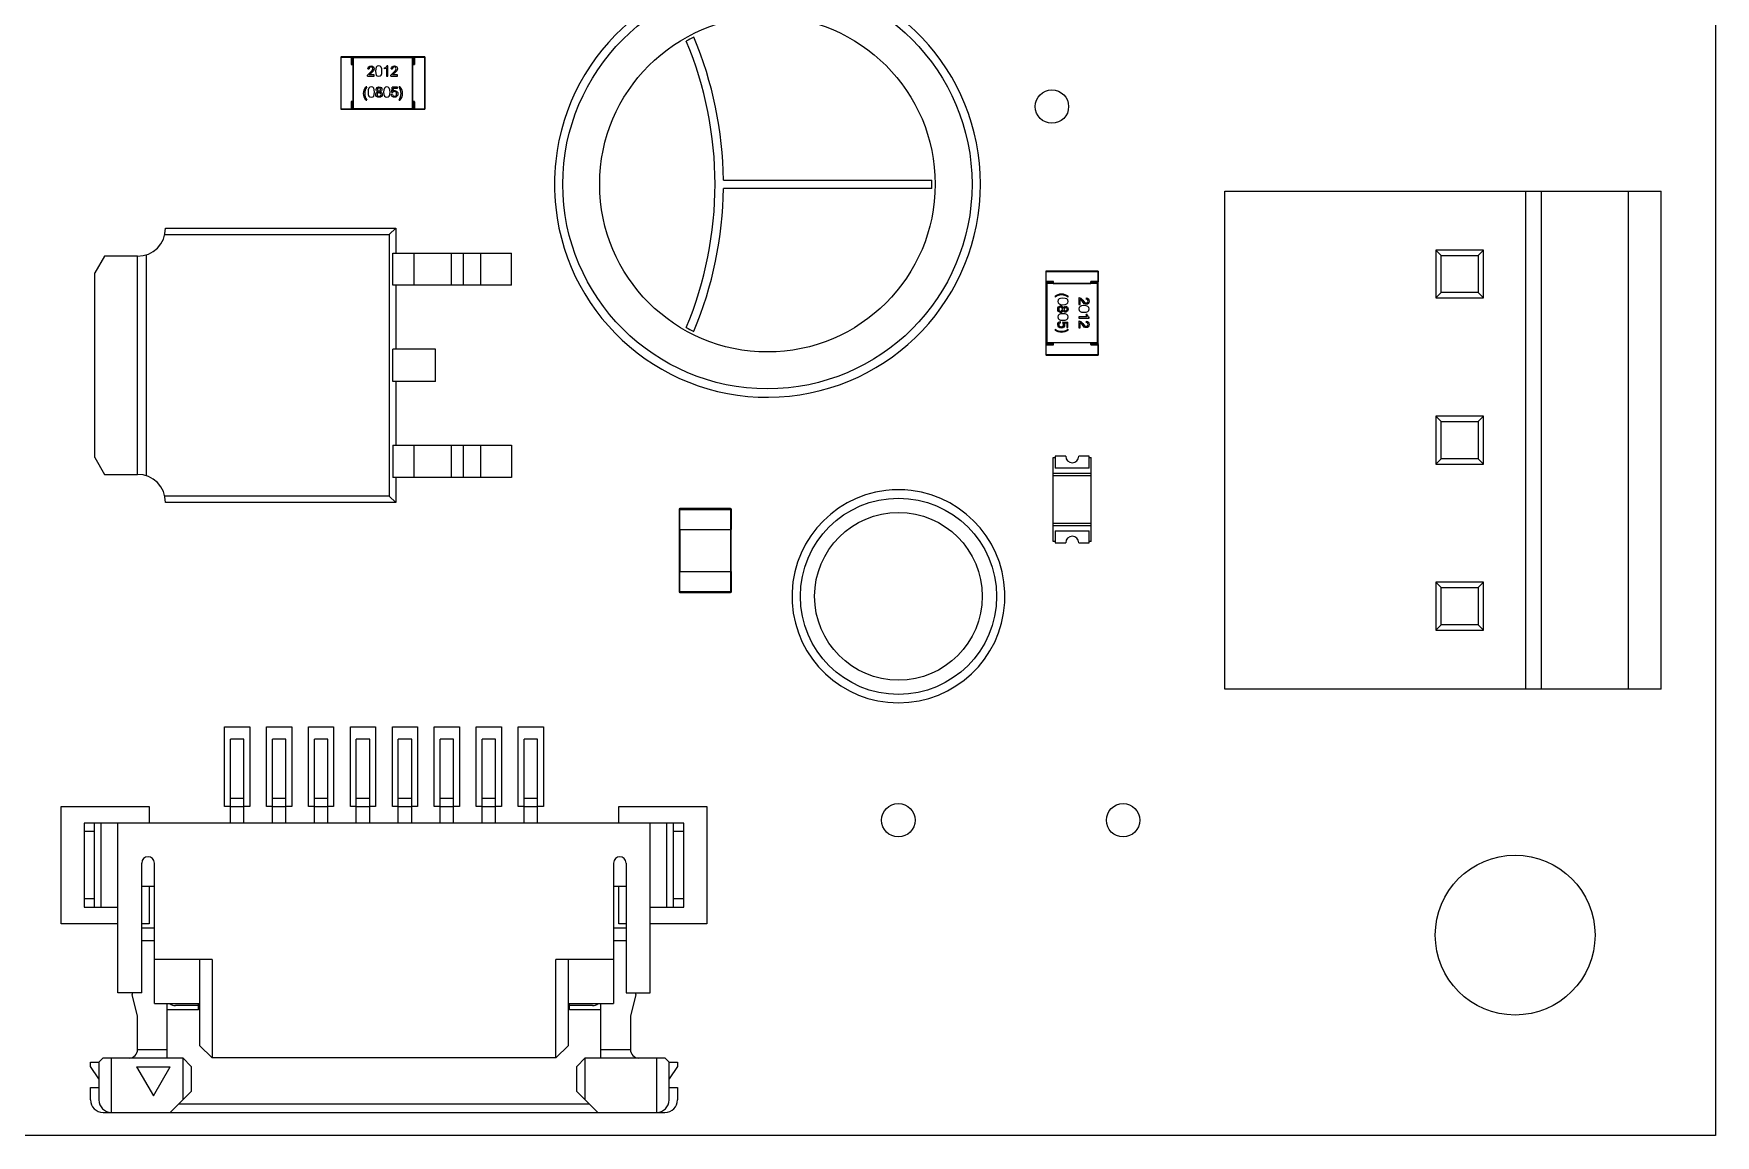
# Model space of a CAD drawing. Header units: inches. Extents: x 1.24 to 10.48, y 2 to 7.32.
# Drawn here: x 8.897 to 10.476, y 2.19 to 3.225 of the extents above; entities that cross this region are included whole.
import ezdxf

# ---------------------------------------------------------------- set-up
doc = ezdxf.new("R2010")
doc.units = ezdxf.units.IN
doc.header["$LTSCALE"] = 0.605
doc.header["$MEASUREMENT"] = 0
doc.layers.get('0').update_dxf_attribs({"linetype": 'CONTINUOUS'})

msp = doc.modelspace()

# ---------------------------------------------------------------- linework, layer by layer
at = {"color": 7, "linetype": 'Continuous'}
for p, q in [((10.4764, 7.3154), (10.4764, 2.1904)), ((9.186, 3.2028), (9.186, 3.154)), ((9.2646, 3.203), (9.1862, 3.203)), ((9.1959, 3.1961), (9.1957, 3.1959)), ((9.1968, 3.2028), (9.1959, 3.2028)), ((9.1959, 3.1961), (9.1959, 3.2028)), ((9.1975, 3.1961), (9.1959, 3.1961)), ((9.1976, 3.2022), (9.1968, 3.203)), ((9.1968, 3.203), (9.1968, 3.1961)), ((9.2531, 3.2022), (9.1976, 3.2022)), ((9.1976, 3.2022), (9.1976, 3.1546)), ((9.1976, 3.1609), (9.1976, 3.1959)), ((9.2112, 3.1917), (9.2124, 3.1917)), ((9.2134, 3.1884), (9.2154, 3.1902)), ((9.2166, 3.19), (9.2143, 3.1878)), ((9.2266, 3.1927), (9.2266, 3.1918)), ((9.2289, 3.1922), (9.2289, 3.1849)), ((9.2301, 3.1944), (9.2291, 3.1944)), ((9.2301, 3.1849), (9.2301, 3.1944)), ((9.2331, 3.1917), (9.2343, 3.1917)), ((9.2353, 3.1884), (9.2373, 3.1902)), ((9.2385, 3.19), (9.2362, 3.1878)), ((9.2531, 3.2022), (9.2539, 3.203)), ((9.2531, 3.1546), (9.2531, 3.2022)), ((9.2532, 3.1959), (9.2532, 3.1609)), ((9.2549, 3.1961), (9.2533, 3.1961)), ((9.2539, 3.1961), (9.2539, 3.203)), ((9.2549, 3.2028), (9.2539, 3.2028)), ((9.2549, 3.2028), (9.2549, 3.1961)), ((9.2549, 3.1961), (9.2551, 3.1959)), ((9.2648, 3.154), (9.2648, 3.2028)), ((9.2103, 3.1747), (9.2095, 3.1747)), ((9.2109, 3.1849), (9.2172, 3.1849)), ((9.2115, 3.1865), (9.2134, 3.1884)), ((9.2172, 3.186), (9.2126, 3.186)), ((9.2172, 3.1849), (9.2172, 3.186)), ((9.2289, 3.1849), (9.2301, 3.1849)), ((9.2328, 3.1849), (9.2391, 3.1849)), ((9.2334, 3.1865), (9.2353, 3.1884)), ((9.2336, 3.1696), (9.234, 3.1746)), ((9.239, 3.1746), (9.234, 3.1746)), ((9.2391, 3.186), (9.2345, 3.186)), ((9.239, 3.1735), (9.239, 3.1746)), ((9.2391, 3.1849), (9.2391, 3.186)), ((9.2413, 3.1747), (9.2405, 3.1747)), ((9.1959, 3.1607), (9.1957, 3.1609)), ((9.1959, 3.1607), (9.1975, 3.1607)), ((9.1959, 3.154), (9.1959, 3.1607)), ((9.1968, 3.1607), (9.1968, 3.1538)), ((9.2095, 3.1624), (9.2103, 3.1624)), ((9.2217, 3.1696), (9.2203, 3.1687)), ((9.2231, 3.1687), (9.2217, 3.1696)), ((9.2345, 3.1676), (9.2332, 3.1676)), ((9.2336, 3.1696), (9.2345, 3.1696)), ((9.235, 3.1735), (9.2348, 3.1708)), ((9.235, 3.1735), (9.239, 3.1735)), ((9.2405, 3.1624), (9.2413, 3.1624)), ((9.2533, 3.1607), (9.2549, 3.1607)), ((9.2539, 3.1538), (9.2539, 3.1607)), ((9.2549, 3.1607), (9.2551, 3.1609)), ((9.2549, 3.1607), (9.2549, 3.154)), ((9.1862, 3.1538), (9.2646, 3.1538)), ((9.1968, 3.154), (9.1959, 3.154)), ((9.1976, 3.1546), (9.1968, 3.1538)), ((9.1976, 3.1546), (9.2531, 3.1546)), ((9.2539, 3.1538), (9.2531, 3.1546)), ((9.2549, 3.154), (9.2539, 3.154)), ((9.3876, 3.1051), (9.3876, 3.1051)), ((9.5451, 3.0873), (9.7408, 3.0873)), ((9.7408, 3.0795), (9.5451, 3.0795)), ((10.0159, 3.077), (10.4254, 3.077)), ((10.0159, 2.6093), (10.0159, 3.077)), ((10.2982, 3.077), (10.2982, 2.6093)), ((10.3944, 3.077), (10.3944, 2.6093)), ((10.4254, 2.6093), (10.4254, 3.077)), ((9.3876, 3.0618), (9.3876, 3.0617)), ((9.0206, 3.0362), (9.2314, 3.0362)), ((9.0213, 3.0421), (9.2374, 3.0421)), ((9.2374, 3.0421), (9.2314, 3.0362)), ((9.2314, 3.0362), (9.2314, 2.7906)), ((9.2374, 3.0421), (9.2374, 3.0186)), ((8.964, 3.0159), (8.9549, 3.0001)), ((8.995, 3.0159), (8.964, 3.0159)), ((8.995, 2.8109), (8.995, 3.0159)), ((9.0033, 2.8096), (9.0033, 3.0172)), ((9.2346, 3.0186), (9.3462, 3.0186)), ((9.2346, 2.9885), (9.2346, 3.0186)), ((9.3462, 2.9885), (9.3462, 3.0186)), ((10.2588, 3.0215), (10.214, 3.0215)), ((10.214, 3.0215), (10.219, 3.0165)), ((10.214, 3.0215), (10.214, 2.9766)), ((10.219, 3.0165), (10.2538, 3.0165)), ((10.219, 2.9816), (10.219, 3.0165)), ((10.2538, 3.0165), (10.2588, 3.0215)), ((10.2538, 3.0165), (10.2538, 2.9816)), ((10.2588, 2.9766), (10.2588, 3.0215)), ((8.9549, 2.8267), (8.9549, 3.0001)), ((9.8478, 3.0016), (9.8478, 2.9232)), ((9.8968, 3.0018), (9.848, 3.0018)), ((9.897, 2.9232), (9.897, 3.0016)), ((9.3462, 2.9885), (9.2346, 2.9885)), ((9.2374, 2.9885), (9.2374, 2.9285)), ((9.8547, 2.991), (9.8478, 2.991)), ((9.8486, 2.9902), (9.8478, 2.991)), ((9.848, 2.9919), (9.8547, 2.9919)), ((9.848, 2.991), (9.848, 2.9919)), ((9.8962, 2.9902), (9.8486, 2.9902)), ((9.8486, 2.9902), (9.8486, 2.9347)), ((9.8547, 2.9919), (9.8549, 2.9921)), ((9.8547, 2.9919), (9.8547, 2.9903)), ((9.8549, 2.9902), (9.8899, 2.9902)), ((9.8901, 2.9919), (9.8899, 2.9921)), ((9.8901, 2.9919), (9.8968, 2.9919)), ((9.8901, 2.9903), (9.8901, 2.9919)), ((9.897, 2.991), (9.8901, 2.991)), ((9.8962, 2.9902), (9.897, 2.991)), ((9.8962, 2.9347), (9.8962, 2.9902)), ((9.8968, 2.991), (9.8968, 2.9919)), ((9.8564, 2.9783), (9.8564, 2.9775)), ((9.8687, 2.9775), (9.8687, 2.9783)), ((9.8788, 2.9769), (9.8788, 2.9706)), ((9.8788, 2.9706), (9.8799, 2.9706)), ((9.8799, 2.9706), (9.8799, 2.9752)), ((9.8805, 2.9763), (9.8824, 2.9744)), ((9.8839, 2.9712), (9.8818, 2.9735)), ((9.8824, 2.9744), (9.8842, 2.9724)), ((9.8857, 2.9766), (9.8857, 2.9754)), ((10.214, 2.9766), (10.219, 2.9816)), ((10.214, 2.9766), (10.2588, 2.9766)), ((10.2538, 2.9816), (10.219, 2.9816)), ((10.2538, 2.9816), (10.2588, 2.9766)), ((9.8616, 2.9533), (9.8616, 2.9546)), ((9.8636, 2.9661), (9.8627, 2.9675)), ((9.8627, 2.9647), (9.8636, 2.9661)), ((9.8636, 2.9542), (9.8685, 2.9538)), ((9.8636, 2.9542), (9.8636, 2.9533)), ((9.8674, 2.9528), (9.8648, 2.953)), ((9.8674, 2.9528), (9.8674, 2.9488)), ((9.8685, 2.9488), (9.8685, 2.9538)), ((9.8862, 2.9589), (9.8788, 2.9589)), ((9.8788, 2.9589), (9.8788, 2.9577)), ((9.8788, 2.9577), (9.8884, 2.9577)), ((9.8788, 2.955), (9.8788, 2.9487)), ((9.8799, 2.9487), (9.8799, 2.9533)), ((9.8805, 2.9544), (9.8824, 2.9525)), ((9.8867, 2.9612), (9.8857, 2.9612)), ((9.8857, 2.9547), (9.8857, 2.9535)), ((9.8884, 2.9577), (9.8884, 2.9587)), ((9.8564, 2.9473), (9.8564, 2.9465)), ((9.8674, 2.9488), (9.8685, 2.9488)), ((9.8687, 2.9465), (9.8687, 2.9473)), ((9.8788, 2.9487), (9.8799, 2.9487)), ((9.8839, 2.9493), (9.8818, 2.9516)), ((9.8824, 2.9525), (9.8842, 2.9505)), ((9.2747, 2.9285), (9.2346, 2.9285)), ((9.2346, 2.8983), (9.2346, 2.9285)), ((9.2747, 2.8983), (9.2747, 2.9285)), ((9.8478, 2.9339), (9.8486, 2.9347)), ((9.8478, 2.9339), (9.8547, 2.9339)), ((9.848, 2.9329), (9.848, 2.9339)), ((9.8547, 2.9329), (9.848, 2.9329)), ((9.848, 2.923), (9.8968, 2.923)), ((9.8486, 2.9347), (9.8962, 2.9347)), ((9.8547, 2.9345), (9.8547, 2.9329)), ((9.8547, 2.9329), (9.8549, 2.9327)), ((9.8899, 2.9346), (9.8549, 2.9346)), ((9.8901, 2.9329), (9.8899, 2.9327)), ((9.8901, 2.9329), (9.8901, 2.9345)), ((9.8901, 2.9339), (9.897, 2.9339)), ((9.8968, 2.9329), (9.8901, 2.9329)), ((9.8962, 2.9347), (9.897, 2.9339)), ((9.8968, 2.9329), (9.8968, 2.9339)), ((9.2747, 2.8983), (9.2346, 2.8983)), ((9.2374, 2.8983), (9.2374, 2.8383)), ((10.2588, 2.8656), (10.214, 2.8656)), ((10.219, 2.8606), (10.214, 2.8656)), ((10.214, 2.8656), (10.214, 2.8207)), ((10.219, 2.8606), (10.2538, 2.8606)), ((10.219, 2.8257), (10.219, 2.8606)), ((10.2588, 2.8656), (10.2538, 2.8606)), ((10.2538, 2.8606), (10.2538, 2.8257)), ((10.2588, 2.8207), (10.2588, 2.8656)), ((8.9549, 2.8267), (8.964, 2.8109)), ((9.2346, 2.8383), (9.3462, 2.8383)), ((9.2346, 2.8383), (9.2346, 2.8082)), ((9.3462, 2.8383), (9.3462, 2.8082)), ((9.8547, 2.8268), (9.8566, 2.8268)), ((9.8547, 2.748), (9.8547, 2.8268)), ((9.8664, 2.828), (9.8566, 2.828)), ((9.8566, 2.828), (9.8566, 2.8169)), ((9.8885, 2.828), (9.8787, 2.828)), ((9.8885, 2.8169), (9.8885, 2.828)), ((9.8885, 2.8268), (9.8904, 2.8268)), ((9.8904, 2.748), (9.8904, 2.8268)), ((8.964, 2.8109), (8.995, 2.8109)), ((9.8547, 2.812), (9.8904, 2.812)), ((9.8885, 2.8169), (9.8566, 2.8169)), ((10.219, 2.8257), (10.214, 2.8207)), ((10.214, 2.8207), (10.2588, 2.8207)), ((10.2538, 2.8257), (10.219, 2.8257)), ((10.2588, 2.8207), (10.2538, 2.8257)), ((9.3462, 2.8082), (9.2346, 2.8082)), ((9.2374, 2.8082), (9.2374, 2.7847)), ((9.6976, 2.7958), (9.6975, 2.7958)), ((9.7212, 2.7958), (9.7212, 2.7958)), ((9.8904, 2.8097), (9.8547, 2.8097)), ((9.2314, 2.7906), (9.0206, 2.7906)), ((9.2374, 2.7847), (9.0213, 2.7847)), ((9.2374, 2.7847), (9.2314, 2.7906)), ((9.5034, 2.778), (9.5034, 2.7591)), ((9.5518, 2.7788), (9.5042, 2.7788)), ((9.5526, 2.7591), (9.5526, 2.778)), ((9.8547, 2.7651), (9.8904, 2.7651)), ((9.5034, 2.7591), (9.5526, 2.7591)), ((9.5036, 2.7591), (9.5036, 2.7197)), ((9.5524, 2.7197), (9.5524, 2.7591)), ((9.8904, 2.7628), (9.8547, 2.7628)), ((9.8566, 2.748), (9.8547, 2.748)), ((9.8566, 2.7579), (9.8885, 2.7579)), ((9.8566, 2.7579), (9.8566, 2.7468)), ((9.8885, 2.7468), (9.8885, 2.7579)), ((9.8904, 2.748), (9.8885, 2.748)), ((9.8566, 2.7468), (9.8664, 2.7468)), ((9.8787, 2.7468), (9.8885, 2.7468)), ((9.5034, 2.7197), (9.5526, 2.7197)), ((9.5034, 2.7197), (9.5034, 2.7008)), ((9.5526, 2.7008), (9.5526, 2.7197)), ((9.5042, 2.7), (9.5518, 2.7)), ((10.2588, 2.7097), (10.214, 2.7097)), ((10.219, 2.7047), (10.214, 2.7097)), ((10.214, 2.7097), (10.214, 2.6648)), ((10.219, 2.7047), (10.2538, 2.7047)), ((10.219, 2.6698), (10.219, 2.7047)), ((10.2588, 2.7097), (10.2538, 2.7047)), ((10.2538, 2.7047), (10.2538, 2.6698)), ((10.2588, 2.6648), (10.2588, 2.7097)), ((10.219, 2.6698), (10.214, 2.6648)), ((10.2538, 2.6698), (10.219, 2.6698)), ((10.2588, 2.6648), (10.2538, 2.6698)), ((10.214, 2.6648), (10.2588, 2.6648)), ((10.4254, 2.6093), (10.0159, 2.6093)), ((9.0949, 2.5623), (9.0823, 2.5623)), ((9.0823, 2.4835), (9.0823, 2.5623)), ((9.0949, 2.4835), (9.0949, 2.5623)), ((9.1343, 2.5623), (9.1217, 2.5623)), ((9.1217, 2.4835), (9.1217, 2.5623)), ((9.1343, 2.4835), (9.1343, 2.5623)), ((9.1736, 2.5623), (9.161, 2.5623)), ((9.161, 2.4835), (9.161, 2.5623)), ((9.1736, 2.4835), (9.1736, 2.5623)), ((9.213, 2.5623), (9.2004, 2.5623)), ((9.2004, 2.4835), (9.2004, 2.5623)), ((9.213, 2.4835), (9.213, 2.5623)), ((9.2524, 2.5623), (9.2398, 2.5623)), ((9.2398, 2.4835), (9.2398, 2.5623)), ((9.2524, 2.4835), (9.2524, 2.5623)), ((9.2917, 2.5623), (9.2791, 2.5623)), ((9.2791, 2.4835), (9.2791, 2.5623)), ((9.2917, 2.4835), (9.2917, 2.5623)), ((9.3311, 2.5623), (9.3185, 2.5623)), ((9.3185, 2.4835), (9.3185, 2.5623)), ((9.3311, 2.4835), (9.3311, 2.5623)), ((9.3705, 2.5623), (9.3579, 2.5623)), ((9.3579, 2.4835), (9.3579, 2.5623)), ((9.3705, 2.4835), (9.3705, 2.5623)), ((9.0823, 2.5071), (9.0949, 2.5071)), ((9.0823, 2.4993), (9.0949, 2.4993)), ((9.1217, 2.5071), (9.1343, 2.5071)), ((9.1217, 2.4993), (9.1343, 2.4993)), ((9.161, 2.5071), (9.1736, 2.5071)), ((9.161, 2.4993), (9.1736, 2.4993)), ((9.2004, 2.5071), (9.213, 2.5071)), ((9.2004, 2.4993), (9.213, 2.4993)), ((9.2398, 2.5071), (9.2524, 2.5071)), ((9.2398, 2.4993), (9.2524, 2.4993)), ((9.2791, 2.5071), (9.2917, 2.5071)), ((9.2791, 2.4993), (9.2917, 2.4993)), ((9.3185, 2.5071), (9.3311, 2.5071)), ((9.3185, 2.4993), (9.3311, 2.4993)), ((9.3579, 2.5071), (9.3705, 2.5071)), ((9.3579, 2.4993), (9.3705, 2.4993)), ((9.5079, 2.4835), (8.9449, 2.4835)), ((8.9449, 2.4835), (8.9449, 2.4048)), ((8.9547, 2.4048), (8.9547, 2.4835)), ((8.9764, 2.3241), (8.9764, 2.4835)), ((9.4764, 2.3241), (9.4764, 2.4835)), ((9.498, 2.4835), (9.498, 2.4048)), ((9.5079, 2.4048), (9.5079, 2.4835)), ((8.9547, 2.4757), (8.9449, 2.4757)), ((9.5079, 2.4757), (9.498, 2.4757)), ((8.999, 2.3241), (8.999, 2.4461)), ((9.0108, 2.3142), (9.0108, 2.4461)), ((9.4419, 2.4461), (9.4419, 2.3142)), ((9.4538, 2.4461), (9.4538, 2.3241)), ((8.999, 2.4245), (9.0108, 2.4245)), ((9.4419, 2.4245), (9.4538, 2.4245)), ((8.9449, 2.4127), (8.9547, 2.4127)), ((8.9449, 2.4048), (8.9764, 2.4048)), ((9.4764, 2.4048), (9.5079, 2.4048)), ((9.498, 2.4127), (9.5079, 2.4127)), ((8.999, 2.3851), (9.0108, 2.3851)), ((9.4419, 2.3851), (9.4538, 2.3851)), ((8.999, 2.3733), (9.0108, 2.3733)), ((9.4419, 2.3733), (9.4538, 2.3733)), ((9.065, 2.3556), (9.0108, 2.3556)), ((9.0532, 2.3556), (9.0532, 2.2749)), ((9.065, 2.3556), (9.065, 2.2631)), ((9.4419, 2.3556), (9.3878, 2.3556)), ((9.3878, 2.2631), (9.3878, 2.3556)), ((9.3996, 2.2749), (9.3996, 2.3556)), ((8.999, 2.3241), (8.9764, 2.3241)), ((8.9951, 2.3024), (8.9901, 2.3226)), ((9.4538, 2.3241), (9.4764, 2.3241)), ((9.4627, 2.3226), (9.4577, 2.3024)), ((9.0108, 2.3142), (9.0532, 2.3142)), ((9.0227, 2.2631), (9.0227, 2.3142)), ((9.0522, 2.3083), (9.0227, 2.3083)), ((9.0532, 2.3123), (9.0305, 2.3123)), ((9.0522, 2.3083), (9.0522, 2.3142)), ((9.3996, 2.3142), (9.4419, 2.3142)), ((9.4223, 2.3123), (9.3996, 2.3123)), ((9.4006, 2.3083), (9.4006, 2.3142)), ((9.4301, 2.3083), (9.4006, 2.3083)), ((9.4301, 2.2631), (9.4301, 2.3142)), ((8.9951, 2.2709), (8.9951, 2.3024)), ((9.4577, 2.3024), (9.4577, 2.2709)), ((9.0532, 2.2749), (9.065, 2.2631)), ((9.3996, 2.2749), (9.3878, 2.2631)), ((8.9508, 2.2591), (8.9587, 2.2591)), ((8.9508, 2.2552), (8.9508, 2.2591)), ((8.9626, 2.2631), (8.9587, 2.2591)), ((8.9587, 2.2591), (8.9587, 2.2237)), ((8.9626, 2.2631), (9.0374, 2.2631)), ((9.0453, 2.2552), (9.0374, 2.2631)), ((9.0374, 2.2631), (9.0374, 2.2237)), ((9.3878, 2.2631), (9.065, 2.2631)), ((9.4154, 2.2631), (9.4075, 2.2552)), ((9.4154, 2.2631), (9.4902, 2.2631)), ((9.4154, 2.2237), (9.4154, 2.2631)), ((9.4941, 2.2591), (9.4902, 2.2631)), ((9.4941, 2.2591), (9.502, 2.2591)), ((9.4941, 2.2237), (9.4941, 2.2591)), ((9.502, 2.2591), (9.502, 2.2552)), ((8.9587, 2.2434), (8.9508, 2.2552)), ((8.9941, 2.2549), (9.0256, 2.2549)), ((8.9941, 2.2549), (9.0099, 2.2276)), ((9.0099, 2.2276), (9.0256, 2.2549)), ((9.0453, 2.2552), (9.0453, 2.2316)), ((9.4075, 2.2316), (9.4075, 2.2552)), ((9.502, 2.2552), (9.4941, 2.2434)), ((8.9508, 2.2355), (8.9587, 2.2355)), ((8.9508, 2.2237), (8.9508, 2.2355)), ((9.0453, 2.2316), (9.0256, 2.2119)), ((9.4272, 2.2119), (9.4075, 2.2316)), ((9.4941, 2.2355), (9.502, 2.2355)), ((9.502, 2.2355), (9.502, 2.2237)), ((8.9626, 2.2119), (9.4902, 2.2119)), ((10.4764, 2.1904), (7.9764, 2.1904))]:
    msp.add_line(p, q, dxfattribs=at)
at = {"color": 9, "linetype": 'Continuous'}
for p, q in [((9.186, 3.2028), (9.1959, 3.2028)), ((9.1862, 3.1538), (9.1862, 3.203)), ((9.1957, 3.203), (9.1957, 3.1959)), ((9.1957, 3.1959), (9.1976, 3.1959)), ((9.2532, 3.1959), (9.2551, 3.1959)), ((9.2549, 3.2028), (9.2648, 3.2028)), ((9.2551, 3.1959), (9.2551, 3.203)), ((9.2646, 3.203), (9.2646, 3.1538)), ((9.1976, 3.1609), (9.1957, 3.1609)), ((9.1957, 3.1609), (9.1957, 3.1538)), ((9.2551, 3.1609), (9.2532, 3.1609)), ((9.2551, 3.1538), (9.2551, 3.1609)), ((9.1959, 3.154), (9.186, 3.154)), ((9.2648, 3.154), (9.2549, 3.154)), ((10.3133, 2.6093), (10.3133, 3.077)), ((9.2543, 3.0186), (9.2543, 2.9885)), ((9.2898, 2.9885), (9.2898, 3.0186)), ((9.301, 2.9885), (9.301, 3.0186)), ((9.3169, 3.0186), (9.3169, 2.9885)), ((9.8478, 3.0016), (9.897, 3.0016)), ((9.848, 2.9919), (9.848, 3.0018)), ((9.8968, 3.0018), (9.8968, 2.9919)), ((9.8549, 2.9921), (9.8478, 2.9921)), ((9.8549, 2.9902), (9.8549, 2.9921)), ((9.897, 2.9921), (9.8899, 2.9921)), ((9.8899, 2.9921), (9.8899, 2.9902)), ((9.8478, 2.9327), (9.8549, 2.9327)), ((9.897, 2.9232), (9.8478, 2.9232)), ((9.848, 2.923), (9.848, 2.9329)), ((9.8549, 2.9327), (9.8549, 2.9346)), ((9.8899, 2.9346), (9.8899, 2.9327)), ((9.8899, 2.9327), (9.897, 2.9327)), ((9.8968, 2.9329), (9.8968, 2.923)), ((9.2543, 2.8383), (9.2543, 2.8082)), ((9.2898, 2.8082), (9.2898, 2.8383)), ((9.301, 2.8082), (9.301, 2.8383)), ((9.3169, 2.8383), (9.3169, 2.8082)), ((9.5034, 2.778), (9.5526, 2.778)), ((9.5042, 2.7591), (9.5042, 2.7788)), ((9.5518, 2.7788), (9.5518, 2.7591)), ((9.5044, 2.7197), (9.5044, 2.7591)), ((9.5516, 2.7591), (9.5516, 2.7197)), ((9.5042, 2.7), (9.5042, 2.7197)), ((9.5518, 2.7197), (9.5518, 2.7)), ((9.5526, 2.7008), (9.5034, 2.7008)), ((8.9606, 2.4835), (8.9606, 2.4048)), ((9.4921, 2.4048), (9.4921, 2.4835)), ((8.9705, 2.2119), (8.9705, 2.2631)), ((8.9951, 2.2709), (9.0227, 2.2709)), ((9.4301, 2.2709), (9.4577, 2.2709)), ((9.4823, 2.2631), (9.4823, 2.2119)), ((9.4193, 2.2197), (9.0335, 2.2197))]:
    msp.add_line(p, q, dxfattribs=at)
at = {"color": 40, "linetype": 'Continuous'}
for p, q in [((9.0768, 2.5741), (9.1004, 2.5741)), ((9.0768, 2.4993), (9.0768, 2.5741)), ((9.1004, 2.5741), (9.1004, 2.4993)), ((9.1162, 2.5741), (9.1398, 2.5741)), ((9.1162, 2.4993), (9.1162, 2.5741)), ((9.1398, 2.5741), (9.1398, 2.4993)), ((9.1555, 2.5741), (9.1791, 2.5741)), ((9.1555, 2.4993), (9.1555, 2.5741)), ((9.1791, 2.5741), (9.1791, 2.4993)), ((9.1949, 2.5741), (9.2185, 2.5741)), ((9.1949, 2.4993), (9.1949, 2.5741)), ((9.2185, 2.5741), (9.2185, 2.4993)), ((9.2343, 2.5741), (9.2579, 2.5741)), ((9.2343, 2.4993), (9.2343, 2.5741)), ((9.2579, 2.5741), (9.2579, 2.4993)), ((9.2736, 2.5741), (9.2973, 2.5741)), ((9.2736, 2.4993), (9.2736, 2.5741)), ((9.2973, 2.5741), (9.2973, 2.4993)), ((9.313, 2.5741), (9.3366, 2.5741)), ((9.313, 2.4993), (9.313, 2.5741)), ((9.3366, 2.5741), (9.3366, 2.4993)), ((9.3524, 2.5741), (9.376, 2.5741)), ((9.3524, 2.4993), (9.3524, 2.5741)), ((9.376, 2.5741), (9.376, 2.4993)), ((8.9232, 2.4993), (9.0059, 2.4993)), ((8.9232, 2.389), (8.9232, 2.4993)), ((9.0059, 2.4993), (9.0059, 2.4835)), ((9.0823, 2.4993), (9.0768, 2.4993)), ((9.1004, 2.4993), (9.0949, 2.4993)), ((9.1217, 2.4993), (9.1162, 2.4993)), ((9.1398, 2.4993), (9.1343, 2.4993)), ((9.161, 2.4993), (9.1555, 2.4993)), ((9.1791, 2.4993), (9.1736, 2.4993)), ((9.2004, 2.4993), (9.1949, 2.4993)), ((9.2185, 2.4993), (9.213, 2.4993)), ((9.2398, 2.4993), (9.2343, 2.4993)), ((9.2579, 2.4993), (9.2524, 2.4993)), ((9.2791, 2.4993), (9.2736, 2.4993)), ((9.2973, 2.4993), (9.2917, 2.4993)), ((9.3185, 2.4993), (9.313, 2.4993)), ((9.3366, 2.4993), (9.3311, 2.4993)), ((9.3579, 2.4993), (9.3524, 2.4993)), ((9.376, 2.4993), (9.3705, 2.4993)), ((9.4469, 2.4993), (9.5295, 2.4993)), ((9.4469, 2.4835), (9.4469, 2.4993)), ((9.5295, 2.4993), (9.5295, 2.389)), ((9.0059, 2.4245), (9.0059, 2.389)), ((9.4469, 2.389), (9.4469, 2.4245)), ((8.9764, 2.389), (8.9232, 2.389)), ((9.0059, 2.389), (8.999, 2.389)), ((9.4538, 2.389), (9.4469, 2.389)), ((9.5295, 2.389), (9.4764, 2.389))]:
    msp.add_line(p, q, dxfattribs=at)
at = {"color": 9, "linetype": 'Continuous'}
for centre, radius in [((9.5864, 3.0834), 0.1921), ((9.7094, 2.6965), 0.0921)]:
    msp.add_circle(centre, radius, dxfattribs=at)
at = {"color": 7, "linetype": 'Continuous'}
for centre, radius in [((9.5864, 3.0834), 0.1575), ((9.8535, 3.1563), 0.0157), ((9.7094, 2.6965), 0.0787), ((9.7093, 2.4863), 0.0157), ((9.9203, 2.4863), 0.0157), ((10.2884, 2.3784), 0.075)]:
    msp.add_circle(centre, radius, dxfattribs=at)
for centre, radius, start, end in [((9.5864, 3.0834), 0.2, 186.2337, 173.7663), ((9.5864, 3.0834), 0.1545, 116.6112, 119.545), ((9.1892, 3.0834), 0.3559, 0.6339, 22.833), ((9.1892, 3.0834), 0.348, 337.2861, 22.714), ((9.1862, 3.2028), 0.000197, 90, 180), ((9.1957, 3.2028), 0.000197, 0, 90), ((9.2551, 3.2028), 0.000197, 90, 180), ((9.2646, 3.2028), 0.000197, 0, 90), ((9.1862, 3.154), 0.000197, 180, 270), ((9.1957, 3.154), 0.000197, 270, 0), ((9.2551, 3.154), 0.000197, 180, 270), ((9.2646, 3.154), 0.000197, 270, 0), ((9.5864, 3.0834), 0.2, 173.7845, 186.2155), ((9.1892, 3.0834), 0.3559, 337.167, 359.3661), ((9.5864, 3.0834), 0.1545, 358.5394, 1.4606), ((8.995, 3.0421), 0.0263, 270, 360), ((9.848, 3.0016), 0.000197, 90, 180), ((9.8968, 3.0016), 0.000197, 0, 90), ((9.848, 2.9921), 0.000197, 180, 270), ((9.8968, 2.9921), 0.000197, 270, 0), ((9.5864, 3.0834), 0.1545, 240.455, 243.3888), ((9.848, 2.9327), 0.000197, 90, 180), ((9.848, 2.9232), 0.000197, 180, 270), ((9.8968, 2.9327), 0.000197, 0, 90), ((9.8968, 2.9232), 0.000197, 270, 0), ((9.8726, 2.828), 0.00615, 180, 360), ((8.995, 2.7847), 0.0263, 360, 90), ((9.7094, 2.6965), 0.1, 96.8044, 83.1956), ((9.7094, 2.6965), 0.1, 83.2169, 96.7831), ((9.5042, 2.778), 0.000787, 90, 180), ((9.5518, 2.778), 0.000787, 0, 90), ((9.8726, 2.7468), 0.00615, 0, 180), ((9.5042, 2.7008), 0.000787, 180, 270), ((9.5518, 2.7008), 0.000787, 270, 0), ((9.0049, 2.4461), 0.00591, 0, 180), ((9.4478, 2.4461), 0.00591, 0, 180), ((8.9977, 2.3245), 0.00787, 183.2298, 194), ((9.4551, 2.3245), 0.00787, 346, 356.7702), ((9.0305, 2.3201), 0.00787, 228.5928, 270), ((9.4223, 2.3201), 0.00787, 270, 311.4074), ((8.9872, 2.2709), 0.00787, 270, 0), ((9.4656, 2.2709), 0.00787, 180, 270), ((8.9626, 2.2237), 0.0118, 180, 270), ((8.9705, 2.2237), 0.0118, 180, 270), ((9.4823, 2.2237), 0.0118, 270, 0), ((9.4902, 2.2237), 0.0118, 270, 0)]:
    msp.add_arc(centre, radius, start, end, dxfattribs=at)
for centre, major_axis, start_param, end_param in [((9.1975, 3.1959), (0, 0.000197), -1.570796, 0), ((9.2533, 3.1959), (0, 0.000197), 0, 1.570796), ((9.1975, 3.1609), (0, 0.000197), -3.141592, -1.570796), ((9.2533, 3.1609), (0, 0.000197), 1.570796, 3.141592), ((9.8549, 2.9903), (0.000197, 0), -3.141593, -1.570796), ((9.8899, 2.9903), (0.000197, 0), -1.570796, 0), ((9.8549, 2.9345), (0.000197, 0), 1.570796, 3.141593), ((9.8899, 2.9345), (0.000197, 0), 0, 1.570796)]:
    msp.add_ellipse(centre, major_axis=major_axis, ratio=0.769231, start_param=start_param, end_param=end_param, dxfattribs=at)
for points in [[(9.2112, 3.1917), (9.2112, 3.1925), (9.2115, 3.1932), (9.2121, 3.1937)], [(9.2121, 3.1937), (9.2126, 3.1942), (9.2133, 3.1944), (9.2142, 3.1944)], [(9.213, 3.193), (9.2126, 3.1927), (9.2125, 3.1923), (9.2124, 3.1917)], [(9.2142, 3.1935), (9.2137, 3.1935), (9.2133, 3.1933), (9.213, 3.193)], [(9.2142, 3.1944), (9.2151, 3.1944), (9.2159, 3.1942), (9.2164, 3.1937)], [(9.2154, 3.193), (9.2151, 3.1933), (9.2147, 3.1935), (9.2142, 3.1935)], [(9.2159, 3.1918), (9.2159, 3.1923), (9.2157, 3.1927), (9.2154, 3.193)], [(9.2154, 3.1902), (9.2157, 3.1907), (9.2159, 3.1912), (9.2159, 3.1918)], [(9.2164, 3.1937), (9.2169, 3.1932), (9.2171, 3.1925), (9.2171, 3.1918)], [(9.2171, 3.1918), (9.2171, 3.1911), (9.217, 3.1905), (9.2166, 3.19)], [(9.2215, 3.1944), (9.2194, 3.1944), (9.2184, 3.1928), (9.2184, 3.1895)], [(9.2184, 3.1895), (9.2184, 3.1863), (9.2194, 3.1847), (9.2215, 3.1847)], [(9.2245, 3.1895), (9.2245, 3.1928), (9.2235, 3.1944), (9.2215, 3.1944)], [(9.2215, 3.1847), (9.2235, 3.1847), (9.2245, 3.1863), (9.2245, 3.1895)], [(9.2266, 3.1927), (9.2281, 3.1927), (9.2289, 3.1933), (9.2291, 3.1944)], [(9.2289, 3.1922), (9.2284, 3.1919), (9.2276, 3.1918), (9.2266, 3.1918)], [(9.2331, 3.1917), (9.2331, 3.1925), (9.2334, 3.1932), (9.234, 3.1937)], [(9.234, 3.1937), (9.2345, 3.1942), (9.2352, 3.1944), (9.2361, 3.1944)], [(9.2349, 3.193), (9.2345, 3.1927), (9.2344, 3.1923), (9.2343, 3.1917)], [(9.2361, 3.1935), (9.2356, 3.1935), (9.2352, 3.1933), (9.2349, 3.193)], [(9.2361, 3.1944), (9.237, 3.1944), (9.2378, 3.1942), (9.2383, 3.1937)], [(9.2373, 3.193), (9.237, 3.1933), (9.2366, 3.1935), (9.2361, 3.1935)], [(9.2378, 3.1918), (9.2378, 3.1923), (9.2376, 3.1927), (9.2373, 3.193)], [(9.2373, 3.1902), (9.2376, 3.1907), (9.2378, 3.1912), (9.2378, 3.1918)], [(9.2383, 3.1937), (9.2388, 3.1932), (9.239, 3.1925), (9.239, 3.1918)], [(9.239, 3.1918), (9.239, 3.1911), (9.2389, 3.1905), (9.2385, 3.19)], [(9.2072, 3.1686), (9.2072, 3.1707), (9.208, 3.1728), (9.2095, 3.1747)], [(9.2103, 3.1747), (9.209, 3.1727), (9.2084, 3.1706), (9.2084, 3.1686)], [(9.2109, 3.1849), (9.2109, 3.1854), (9.2111, 3.186), (9.2115, 3.1865)], [(9.2144, 3.1747), (9.2124, 3.1747), (9.2114, 3.1731), (9.2114, 3.1699)], [(9.2143, 3.1878), (9.2132, 3.1868), (9.2126, 3.1862), (9.2126, 3.186)], [(9.2175, 3.1699), (9.2175, 3.1731), (9.2165, 3.1747), (9.2144, 3.1747)], [(9.219, 3.1724), (9.219, 3.1731), (9.2193, 3.1736), (9.2198, 3.1741)], [(9.2198, 3.1741), (9.2203, 3.1745), (9.2209, 3.1747), (9.2217, 3.1747)], [(9.2217, 3.1738), (9.2213, 3.1738), (9.2209, 3.1737), (9.2206, 3.1734)], [(9.2217, 3.1747), (9.2226, 3.1747), (9.2232, 3.1745), (9.2237, 3.1741)], [(9.2228, 3.1734), (9.2226, 3.1737), (9.2222, 3.1738), (9.2217, 3.1738)], [(9.2237, 3.1741), (9.2242, 3.1736), (9.2245, 3.1731), (9.2245, 3.1724)], [(9.229, 3.1747), (9.227, 3.1747), (9.226, 3.1731), (9.226, 3.1699)], [(9.2321, 3.1699), (9.2321, 3.1731), (9.2311, 3.1747), (9.229, 3.1747)], [(9.2328, 3.1849), (9.2328, 3.1854), (9.233, 3.186), (9.2334, 3.1865)], [(9.2362, 3.1878), (9.2351, 3.1868), (9.2345, 3.1862), (9.2345, 3.186)], [(9.2424, 3.1686), (9.2424, 3.1706), (9.2417, 3.1727), (9.2405, 3.1747)], [(9.2413, 3.1747), (9.2428, 3.1728), (9.2436, 3.1707), (9.2436, 3.1686)], [(9.2095, 3.1624), (9.208, 3.1644), (9.2072, 3.1664), (9.2072, 3.1686)], [(9.2084, 3.1686), (9.2084, 3.1665), (9.209, 3.1645), (9.2103, 3.1624)], [(9.2114, 3.1699), (9.2114, 3.1666), (9.2124, 3.165), (9.2144, 3.165)], [(9.2144, 3.165), (9.2165, 3.165), (9.2175, 3.1666), (9.2175, 3.1699)], [(9.2186, 3.1677), (9.2186, 3.1687), (9.2193, 3.1695), (9.2206, 3.1701)], [(9.2195, 3.1657), (9.2189, 3.1662), (9.2186, 3.1669), (9.2186, 3.1677)], [(9.2206, 3.1701), (9.2195, 3.1707), (9.219, 3.1715), (9.219, 3.1724)], [(9.2217, 3.165), (9.2208, 3.165), (9.2201, 3.1653), (9.2195, 3.1657)], [(9.2203, 3.1687), (9.22, 3.1684), (9.2199, 3.1681), (9.2199, 3.1677)], [(9.2199, 3.1677), (9.2199, 3.1671), (9.2201, 3.1667), (9.2204, 3.1664)], [(9.2206, 3.1734), (9.2204, 3.1732), (9.2203, 3.1728), (9.2203, 3.1724)], [(9.2203, 3.1724), (9.2203, 3.1716), (9.2207, 3.171), (9.2217, 3.1706)], [(9.2204, 3.1664), (9.2207, 3.1661), (9.2212, 3.166), (9.2217, 3.166)], [(9.2217, 3.1706), (9.2227, 3.171), (9.2232, 3.1716), (9.2232, 3.1724)], [(9.2217, 3.166), (9.2223, 3.166), (9.2227, 3.1661), (9.2231, 3.1664)], [(9.224, 3.1657), (9.2234, 3.1653), (9.2227, 3.165), (9.2217, 3.165)], [(9.2232, 3.1724), (9.2232, 3.1728), (9.2231, 3.1732), (9.2228, 3.1734)], [(9.2245, 3.1724), (9.2245, 3.1715), (9.2239, 3.1707), (9.2229, 3.1701)], [(9.2229, 3.1701), (9.2242, 3.1695), (9.2248, 3.1687), (9.2248, 3.1677)], [(9.2236, 3.1677), (9.2236, 3.1681), (9.2234, 3.1684), (9.2231, 3.1687)], [(9.2231, 3.1664), (9.2234, 3.1667), (9.2236, 3.1671), (9.2236, 3.1677)], [(9.2248, 3.1677), (9.2248, 3.1669), (9.2246, 3.1662), (9.224, 3.1657)], [(9.226, 3.1699), (9.226, 3.1666), (9.227, 3.165), (9.229, 3.165)], [(9.229, 3.165), (9.2311, 3.165), (9.2321, 3.1666), (9.2321, 3.1699)], [(9.2342, 3.1657), (9.2337, 3.1661), (9.2333, 3.1668), (9.2332, 3.1676)], [(9.2363, 3.165), (9.2355, 3.165), (9.2348, 3.1652), (9.2342, 3.1657)], [(9.2362, 3.1704), (9.2356, 3.1704), (9.235, 3.1701), (9.2345, 3.1696)], [(9.2345, 3.1676), (9.2346, 3.1671), (9.2348, 3.1666), (9.2351, 3.1664)], [(9.2348, 3.1708), (9.2353, 3.1712), (9.2358, 3.1714), (9.2365, 3.1714)], [(9.2351, 3.1664), (9.2354, 3.1661), (9.2358, 3.166), (9.2363, 3.166)], [(9.2377, 3.1698), (9.2373, 3.1702), (9.2368, 3.1704), (9.2362, 3.1704)], [(9.2363, 3.166), (9.2368, 3.166), (9.2373, 3.1662), (9.2377, 3.1666)], [(9.2386, 3.166), (9.238, 3.1653), (9.2372, 3.165), (9.2363, 3.165)], [(9.2365, 3.1714), (9.2373, 3.1714), (9.238, 3.1711), (9.2386, 3.1706)], [(9.2382, 3.1683), (9.2382, 3.1689), (9.238, 3.1694), (9.2377, 3.1698)], [(9.2377, 3.1666), (9.238, 3.1671), (9.2382, 3.1676), (9.2382, 3.1683)], [(9.2386, 3.1706), (9.2392, 3.17), (9.2395, 3.1693), (9.2395, 3.1684)], [(9.2395, 3.1684), (9.2395, 3.1674), (9.2392, 3.1666), (9.2386, 3.166)], [(9.2405, 3.1624), (9.2417, 3.1645), (9.2424, 3.1665), (9.2424, 3.1686)], [(9.2436, 3.1686), (9.2436, 3.1664), (9.2428, 3.1644), (9.2413, 3.1624)], [(9.8564, 2.9783), (9.8584, 2.9798), (9.8604, 2.9806), (9.8625, 2.9806)], [(9.8625, 2.9794), (9.8605, 2.9794), (9.8584, 2.9788), (9.8564, 2.9775)], [(9.8638, 2.9764), (9.8606, 2.9764), (9.859, 2.9754), (9.859, 2.9734)], [(9.859, 2.9734), (9.859, 2.9713), (9.8606, 2.9703), (9.8638, 2.9703)], [(9.8597, 2.9683), (9.8602, 2.9689), (9.8608, 2.9692), (9.8616, 2.9692)], [(9.8616, 2.9692), (9.8627, 2.9692), (9.8635, 2.9685), (9.8641, 2.9672)], [(9.8625, 2.9806), (9.8647, 2.9806), (9.8667, 2.9798), (9.8687, 2.9783)], [(9.8687, 2.9775), (9.8667, 2.9788), (9.8646, 2.9794), (9.8625, 2.9794)], [(9.8687, 2.9734), (9.8687, 2.9754), (9.8671, 2.9764), (9.8638, 2.9764)], [(9.8638, 2.9703), (9.8671, 2.9703), (9.8687, 2.9713), (9.8687, 2.9734)], [(9.8641, 2.9672), (9.8647, 2.9683), (9.8655, 2.9688), (9.8664, 2.9688)], [(9.8664, 2.9688), (9.8671, 2.9688), (9.8676, 2.9685), (9.868, 2.968)], [(9.8835, 2.9694), (9.8803, 2.9694), (9.8787, 2.9683), (9.8787, 2.9663)], [(9.8788, 2.9769), (9.8794, 2.9769), (9.88, 2.9767), (9.8805, 2.9763)], [(9.8818, 2.9735), (9.8808, 2.9746), (9.8802, 2.9751), (9.8799, 2.9752)], [(9.8884, 2.9663), (9.8884, 2.9683), (9.8868, 2.9694), (9.8835, 2.9694)], [(9.8857, 2.9707), (9.8851, 2.9707), (9.8845, 2.9708), (9.8839, 2.9712)], [(9.8842, 2.9724), (9.8847, 2.9721), (9.8852, 2.9719), (9.8858, 2.9719)], [(9.8857, 2.9766), (9.8865, 2.9766), (9.8872, 2.9763), (9.8876, 2.9757)], [(9.887, 2.9748), (9.8867, 2.9752), (9.8863, 2.9753), (9.8857, 2.9754)], [(9.8876, 2.9714), (9.8871, 2.9709), (9.8865, 2.9707), (9.8857, 2.9707)], [(9.8858, 2.9719), (9.8863, 2.9719), (9.8867, 2.972), (9.887, 2.9723)], [(9.8874, 2.9736), (9.8874, 2.9741), (9.8873, 2.9745), (9.887, 2.9748)], [(9.887, 2.9723), (9.8873, 2.9726), (9.8874, 2.9731), (9.8874, 2.9736)], [(9.8876, 2.9757), (9.8881, 2.9752), (9.8884, 2.9745), (9.8884, 2.9736)], [(9.8884, 2.9736), (9.8884, 2.9727), (9.8881, 2.9719), (9.8876, 2.9714)], [(9.859, 2.9661), (9.859, 2.967), (9.8592, 2.9677), (9.8597, 2.9683)], [(9.8597, 2.9638), (9.8592, 2.9644), (9.859, 2.9651), (9.859, 2.9661)], [(9.8638, 2.9618), (9.8606, 2.9618), (9.859, 2.9608), (9.859, 2.9588)], [(9.859, 2.9588), (9.859, 2.9567), (9.8606, 2.9557), (9.8638, 2.9557)], [(9.859, 2.9515), (9.859, 2.9523), (9.8592, 2.953), (9.8596, 2.9536)], [(9.8596, 2.9536), (9.8601, 2.9541), (9.8607, 2.9545), (9.8616, 2.9546)], [(9.8616, 2.963), (9.8608, 2.963), (9.8602, 2.9632), (9.8597, 2.9638)], [(9.8604, 2.9674), (9.8601, 2.9671), (9.8599, 2.9666), (9.8599, 2.9661)], [(9.8599, 2.9661), (9.8599, 2.9655), (9.8601, 2.9651), (9.8604, 2.9647)], [(9.8603, 2.9527), (9.8601, 2.9524), (9.8599, 2.952), (9.8599, 2.9515)], [(9.8616, 2.9533), (9.861, 2.9532), (9.8606, 2.953), (9.8603, 2.9527)], [(9.8616, 2.9679), (9.8611, 2.9679), (9.8607, 2.9677), (9.8604, 2.9674)], [(9.8604, 2.9647), (9.8607, 2.9644), (9.8611, 2.9642), (9.8616, 2.9642)], [(9.8627, 2.9675), (9.8624, 2.9678), (9.862, 2.9679), (9.8616, 2.9679)], [(9.8641, 2.9649), (9.8635, 2.9636), (9.8627, 2.963), (9.8616, 2.963)], [(9.8616, 2.9642), (9.862, 2.9642), (9.8624, 2.9644), (9.8627, 2.9647)], [(9.8644, 2.9516), (9.8644, 2.9522), (9.8641, 2.9528), (9.8636, 2.9533)], [(9.8687, 2.9588), (9.8687, 2.9608), (9.8671, 2.9618), (9.8638, 2.9618)], [(9.8638, 2.9557), (9.8671, 2.9557), (9.8687, 2.9567), (9.8687, 2.9588)], [(9.8664, 2.9633), (9.8655, 2.9633), (9.8647, 2.9639), (9.8641, 2.9649)], [(9.8664, 2.9675), (9.8656, 2.9675), (9.865, 2.967), (9.8646, 2.9661)], [(9.8646, 2.9661), (9.865, 2.9651), (9.8656, 2.9646), (9.8664, 2.9646)], [(9.8648, 2.953), (9.8652, 2.9525), (9.8654, 2.9519), (9.8654, 2.9512)], [(9.8674, 2.9671), (9.8671, 2.9674), (9.8668, 2.9675), (9.8664, 2.9675)], [(9.8664, 2.9646), (9.8668, 2.9646), (9.8671, 2.9647), (9.8674, 2.965)], [(9.868, 2.9641), (9.8676, 2.9636), (9.8671, 2.9633), (9.8664, 2.9633)], [(9.8678, 2.9661), (9.8678, 2.9665), (9.8676, 2.9669), (9.8674, 2.9671)], [(9.8674, 2.965), (9.8676, 2.9652), (9.8678, 2.9656), (9.8678, 2.9661)], [(9.868, 2.968), (9.8685, 2.9675), (9.8687, 2.9669), (9.8687, 2.9661)], [(9.8687, 2.9661), (9.8687, 2.9652), (9.8685, 2.9646), (9.868, 2.9641)], [(9.8787, 2.9663), (9.8787, 2.9643), (9.8803, 2.9632), (9.8835, 2.9632)], [(9.8788, 2.955), (9.8794, 2.955), (9.88, 2.9548), (9.8805, 2.9544)], [(9.8818, 2.9516), (9.8808, 2.9527), (9.8802, 2.9532), (9.8799, 2.9533)], [(9.8835, 2.9632), (9.8868, 2.9632), (9.8884, 2.9643), (9.8884, 2.9663)], [(9.8862, 2.9589), (9.8859, 2.9594), (9.8857, 2.9602), (9.8857, 2.9612)], [(9.8857, 2.9547), (9.8865, 2.9547), (9.8872, 2.9544), (9.8876, 2.9538)], [(9.887, 2.9529), (9.8867, 2.9532), (9.8863, 2.9534), (9.8857, 2.9535)], [(9.8867, 2.9612), (9.8867, 2.9597), (9.8873, 2.9589), (9.8884, 2.9587)], [(9.8874, 2.9517), (9.8874, 2.9522), (9.8873, 2.9526), (9.887, 2.9529)], [(9.8876, 2.9538), (9.8881, 2.9533), (9.8884, 2.9526), (9.8884, 2.9517)], [(9.8564, 2.9473), (9.8584, 2.9461), (9.8605, 2.9454), (9.8625, 2.9454)], [(9.8625, 2.9442), (9.8604, 2.9442), (9.8584, 2.945), (9.8564, 2.9465)], [(9.8599, 2.9492), (9.8593, 2.9498), (9.859, 2.9506), (9.859, 2.9515)], [(9.8599, 2.9515), (9.8599, 2.951), (9.8602, 2.9505), (9.8606, 2.9501)], [(9.8623, 2.9483), (9.8614, 2.9483), (9.8606, 2.9486), (9.8599, 2.9492)], [(9.8606, 2.9501), (9.861, 2.9498), (9.8616, 2.9496), (9.8622, 2.9496)], [(9.8622, 2.9496), (9.8629, 2.9496), (9.8634, 2.9498), (9.8638, 2.9501)], [(9.8646, 2.9492), (9.864, 2.9486), (9.8633, 2.9483), (9.8623, 2.9483)], [(9.8625, 2.9454), (9.8646, 2.9454), (9.8667, 2.9461), (9.8687, 2.9473)], [(9.8687, 2.9465), (9.8667, 2.945), (9.8647, 2.9442), (9.8625, 2.9442)], [(9.8638, 2.9501), (9.8642, 2.9505), (9.8644, 2.951), (9.8644, 2.9516)], [(9.8654, 2.9512), (9.8654, 2.9505), (9.8651, 2.9498), (9.8646, 2.9492)], [(9.8857, 2.9488), (9.8851, 2.9488), (9.8845, 2.9489), (9.8839, 2.9493)], [(9.8842, 2.9505), (9.8847, 2.9502), (9.8852, 2.95), (9.8858, 2.95)], [(9.8876, 2.9495), (9.8871, 2.949), (9.8865, 2.9488), (9.8857, 2.9488)], [(9.8858, 2.95), (9.8863, 2.95), (9.8867, 2.9501), (9.887, 2.9504)], [(9.887, 2.9504), (9.8873, 2.9507), (9.8874, 2.9512), (9.8874, 2.9517)], [(9.8884, 2.9517), (9.8884, 2.9508), (9.8881, 2.95), (9.8876, 2.9495)]]:
    msp.add_open_spline(points, degree=3, dxfattribs=at)

doc.saveas('drawing.dxf')
